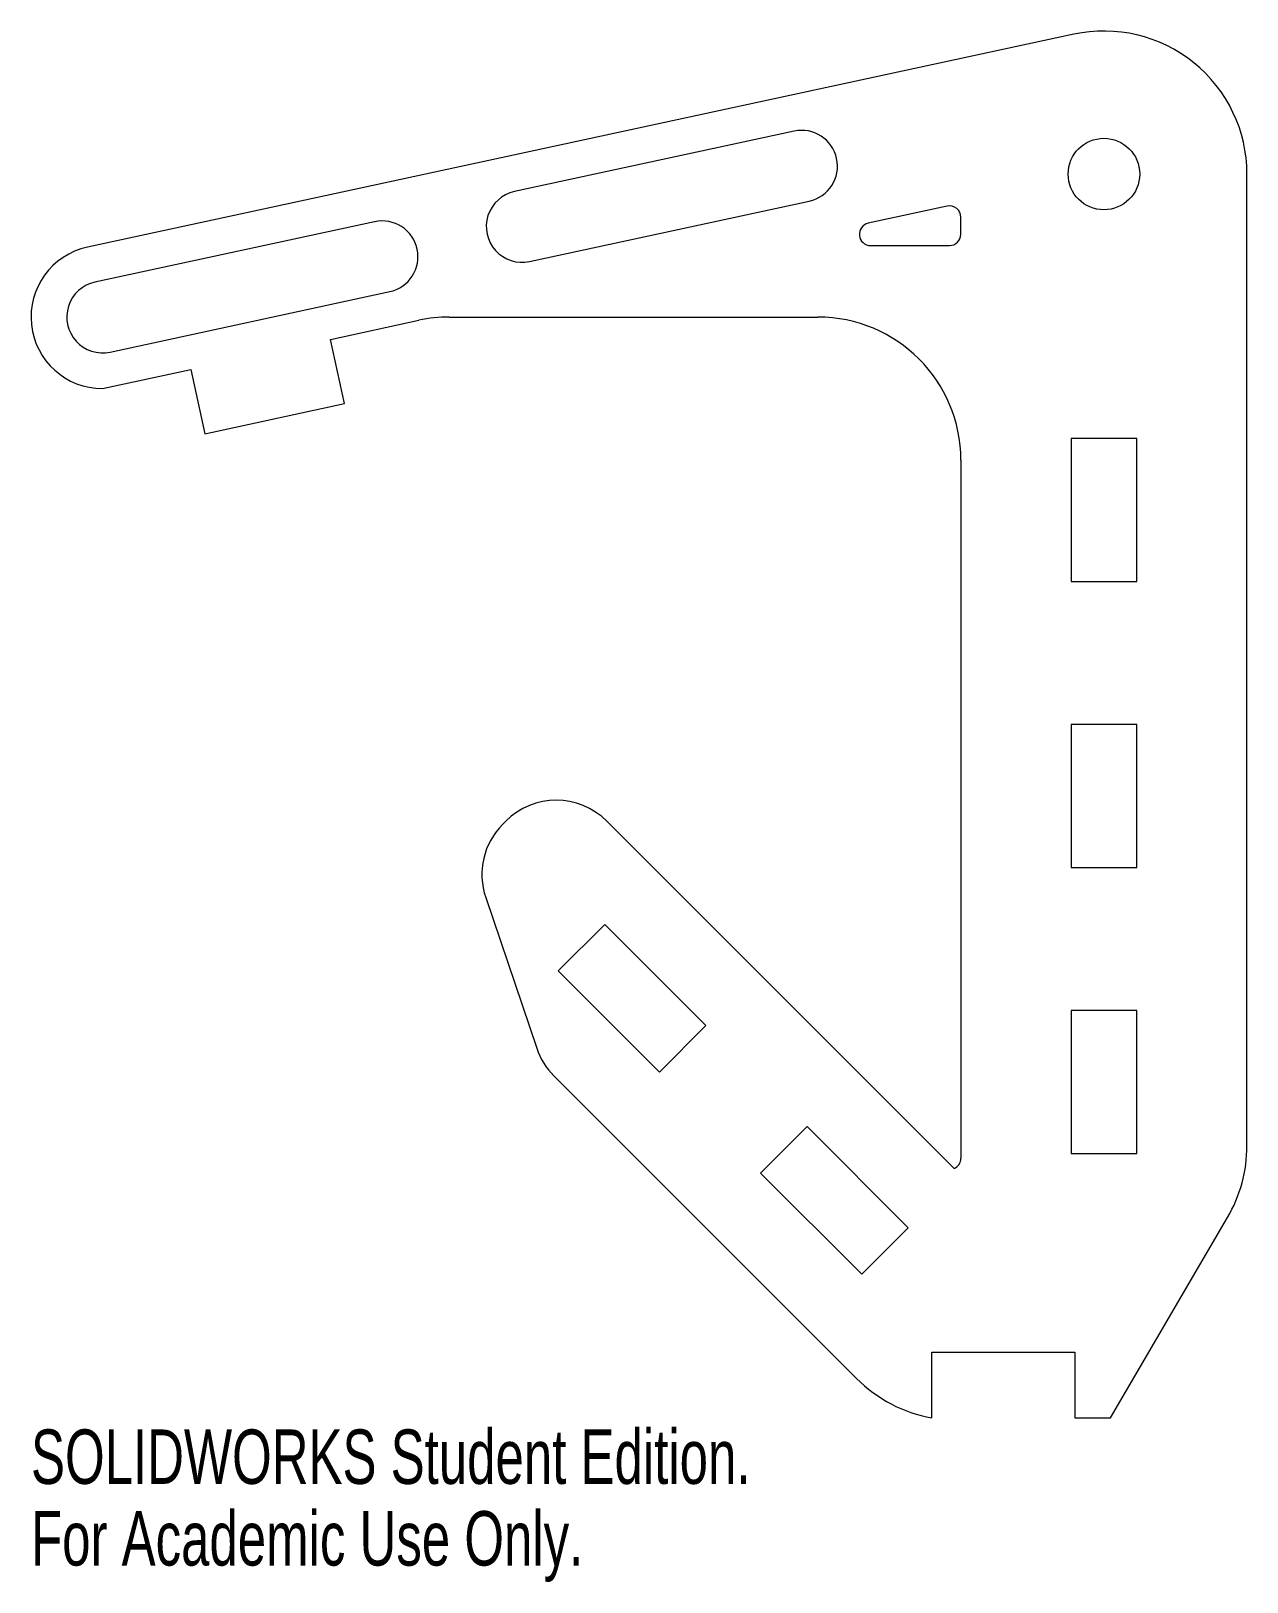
# Model space of a CAD drawing. Header units: inches. Extents: x 5.55 to 9.8, y -0.21 to 5.21.
import ezdxf

# ---------------------------------------------------------------- set-up
doc = ezdxf.new("R2010")
doc.units = ezdxf.units.IN
doc.header["$MEASUREMENT"] = 0
doc.styles.add('SLDTEXTSTYLE0', font='TXT', dxfattribs={"width": 0.7})

msp = doc.modelspace()

# ---------------------------------------------------------------- linework, layer by layer
at = {"color": 7, "linetype": 'Continuous', "lineweight": 15}
for p, q in [((9.1946, 5.1968), (5.7473, 4.4525)), ((8.2174, 4.8579), (7.2399, 4.6469)), ((9.8001, 1.3116), (9.8001, 4.7081)), ((7.2927, 4.4025), (8.2702, 4.6136)), ((8.7524, 4.5956), (8.4762, 4.536)), ((8.8001, 4.4975), (8.8001, 4.5571)), ((6.7512, 4.5413), (5.7737, 4.3303)), ((8.4845, 4.4581), (8.7607, 4.4581)), ((5.8265, 4.0859), (6.804, 4.297)), ((6.5973, 4.1302), (6.9057, 4.1968)), ((7.0113, 4.2081), (8.3001, 4.2081)), ((6.6458, 3.9054), (6.5973, 4.1302)), ((5.8001, 3.9581), (6.1085, 4.0247)), ((6.1085, 4.0247), (6.1571, 3.7999)), ((6.1571, 3.7999), (6.6458, 3.9054)), ((9.4151, 3.7837), (9.1851, 3.7837)), ((9.1851, 3.7837), (9.1851, 3.2837)), ((9.4151, 3.2837), (9.4151, 3.7837)), ((8.8001, 3.7081), (8.8001, 1.2674)), ((9.1851, 3.2837), (9.4151, 3.2837)), ((9.4151, 2.7837), (9.1851, 2.7837)), ((9.1851, 2.7837), (9.1851, 2.2837)), ((9.4151, 2.2837), (9.4151, 2.7837)), ((7.2091, 2.4455), (7.1993, 2.4357)), ((8.7768, 1.2314), (7.5627, 2.4455)), ((9.1851, 2.2837), (9.4151, 2.2837)), ((7.1392, 2.1788), (7.3175, 1.6521)), ((7.5556, 2.0849), (7.393, 1.9223)), ((7.9092, 1.7314), (7.5556, 2.0849)), ((7.393, 1.9223), (7.7465, 1.5687)), ((9.4151, 1.7837), (9.1851, 1.7837)), ((9.1851, 1.7837), (9.1851, 1.2837)), ((9.4151, 1.2837), (9.4151, 1.7837)), ((7.7465, 1.5687), (7.9092, 1.7314)), ((7.3775, 1.5554), (8.4354, 0.4975)), ((8.2627, 1.3778), (8.1001, 1.2152)), ((8.6163, 1.0242), (8.2627, 1.3778)), ((9.1851, 1.2837), (9.4151, 1.2837)), ((8.1001, 1.2152), (8.4536, 0.8616)), ((9.3236, 0.3593), (9.7321, 1.0598)), ((8.4536, 0.8616), (8.6163, 1.0242)), ((8.6986, 0.3593), (8.6986, 0.5893)), ((8.6986, 0.5893), (9.1986, 0.5893)), ((9.1986, 0.5893), (9.1986, 0.3593)), ((9.1986, 0.3593), (9.3236, 0.3593))]:
    msp.add_line(p, q, dxfattribs=at)
msp.add_circle((9.3001, 4.7081), 0.125, dxfattribs=at)
for centre, radius, start, end in [((9.3001, 4.7081), 0.5, 0, 102.1849), ((8.2438, 4.7358), 0.125, 282.1849, 102.1849), ((7.2663, 4.5247), 0.125, 102.1849, 282.1849), ((8.7607, 4.5571), 0.0394, 0, 102.1849), ((6.7776, 4.4192), 0.125, 282.1849, 102.1849), ((8.4845, 4.4975), 0.0394, 102.1849, 270), ((5.8001, 4.2081), 0.25, 102.1849, 270), ((8.7607, 4.4975), 0.0394, 270, 0), ((5.8001, 4.2081), 0.125, 102.1849, 282.1849), ((7.0113, 3.7081), 0.5, 90, 102.1849), ((8.3001, 3.7081), 0.5, 0, 90), ((7.3859, 2.2688), 0.25, 45, 135), ((7.376, 2.2589), 0.25, 135, 198.6967), ((7.5543, 1.7322), 0.25, 198.6967, 225), ((9.3001, 1.3116), 0.5, 329.7548, 0), ((8.7607, 1.2674), 0.0394, 294.0145, 0), ((8.789, 0.8511), 0.5, 225, 259.5912)]:
    msp.add_arc(centre, radius, start, end, dxfattribs=at)

# ---------------------------------------------------------------- texts
at = {"color": 7, "linetype": 'Continuous', "char_height": 0.1903, "attachment_point": 1, "style": 'SLDTEXTSTYLE0'}
for s, insert in [('SOLIDWORKS Student Edition.', (5.5501, 0.3192)), ('For Academic Use Only.', (5.5501, 0.0337))]:
    msp.add_mtext(s, dxfattribs=dict(at, insert=insert))

doc.saveas('drawing.dxf')
